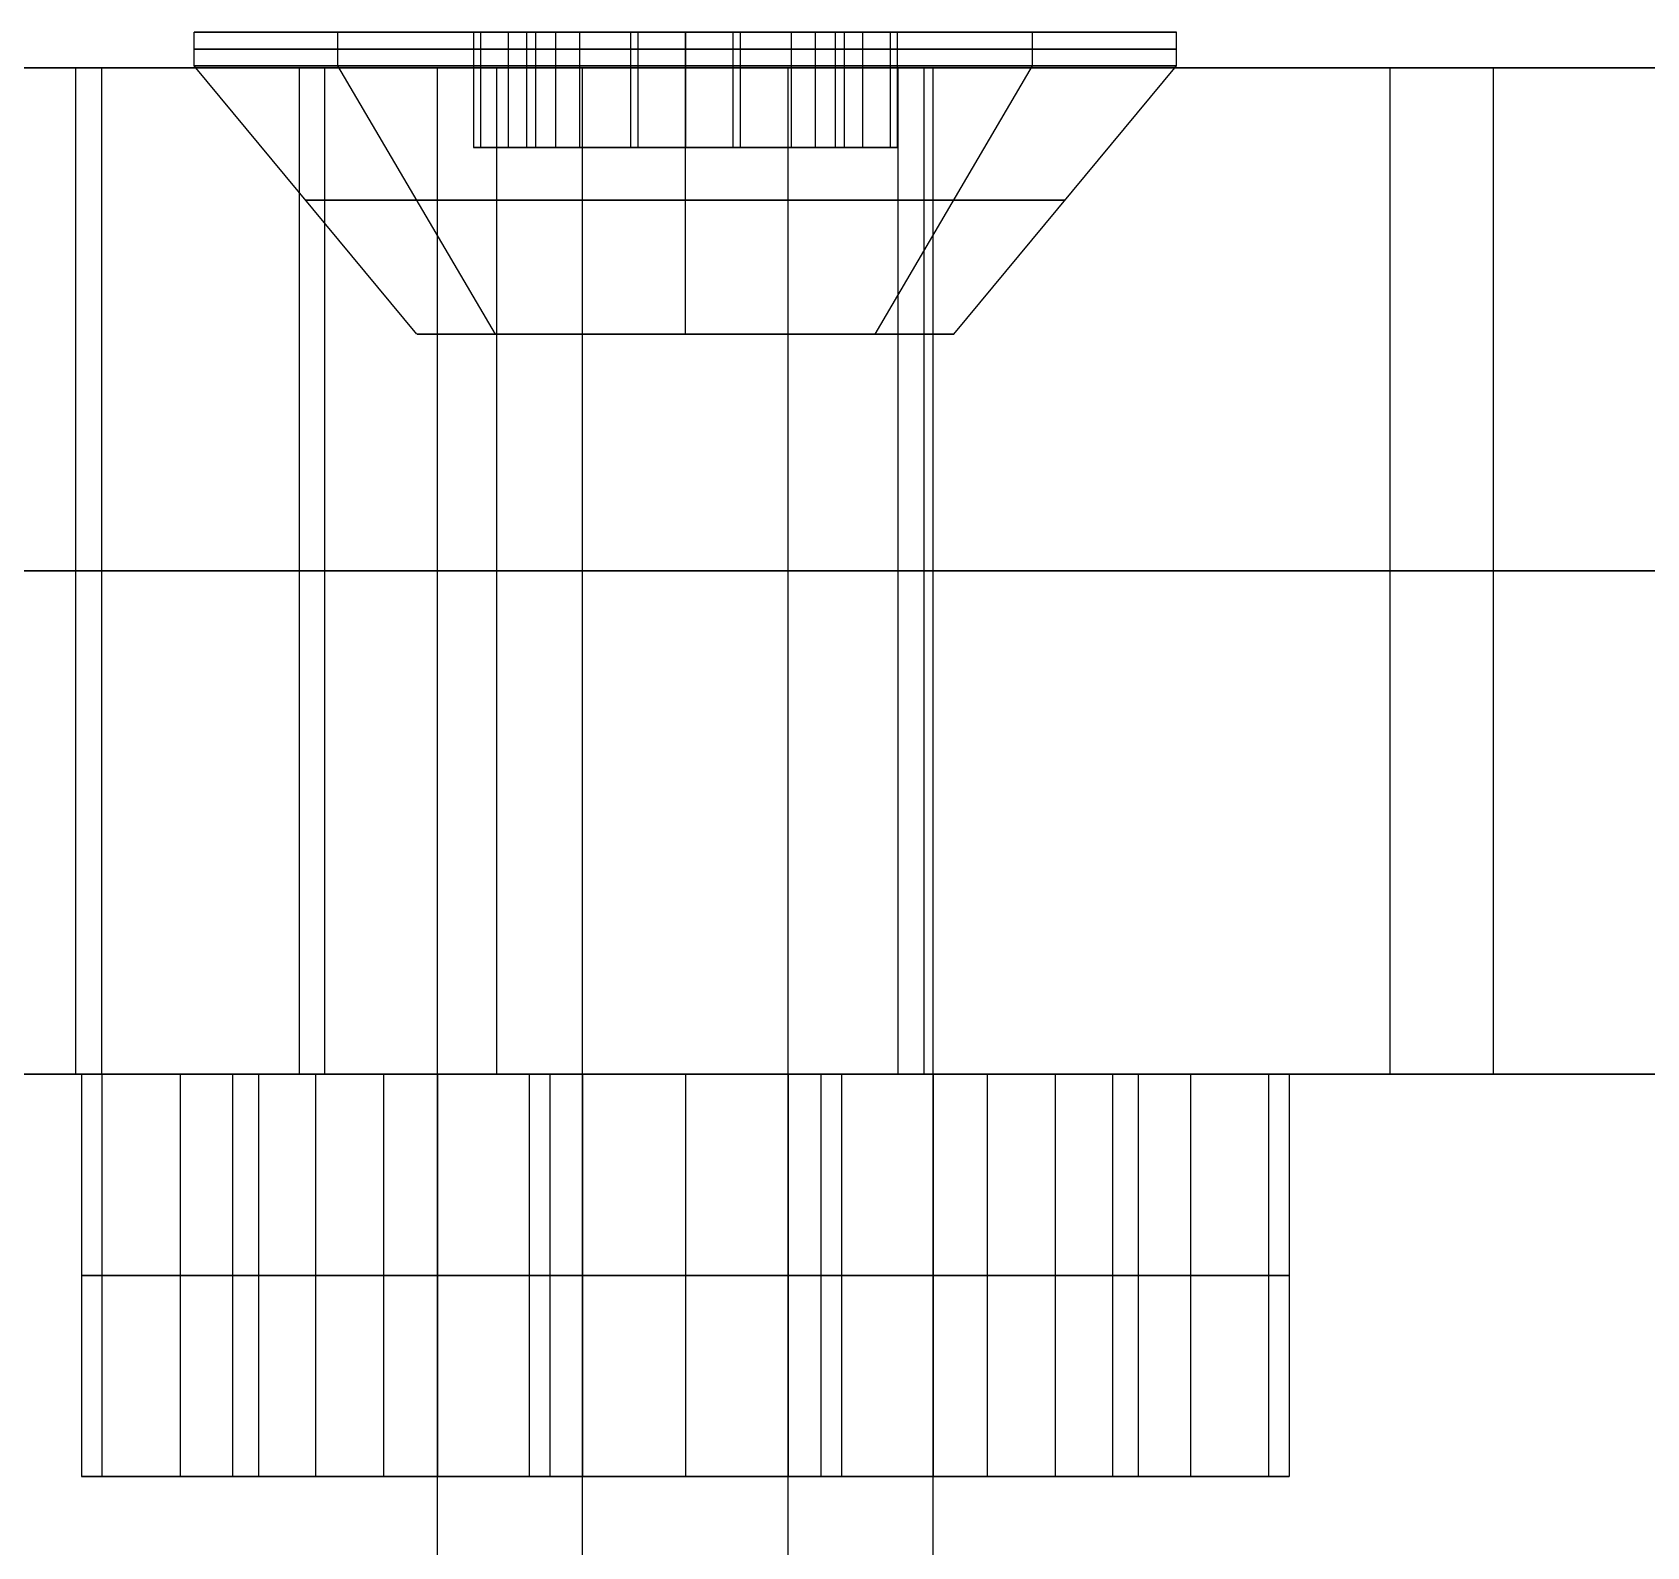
# Model space of a CAD drawing. Header units: millimetres. Extents: x -170 to 170, y -1654 to 210.
# Drawn here: x 39.43 to 63.49, y -35.07 to -12.5 of the extents above; entities that cross this region are included whole.
import ezdxf

# ---------------------------------------------------------------- set-up
doc = ezdxf.new("R2010")
doc.units = ezdxf.units.MM
doc.header["$MEASUREMENT"] = 0
doc.layers.add('V1', color=7, linetype='Continuous', true_color=0x000000)

msp = doc.modelspace()

# ---------------------------------------------------------------- linework, layer by layer
at = {"layer": 'V1'}
for p, q in [((46, -12.5, 373.679), (41.838, -12.5, 373.679)), ((43.982, -12.5, 131.144), (46.925, -12.5, 134.087)), ((43.982, -12.5, 141.497), (47.224, -12.5, 138.255)), ((49.159, -12.5, 366.358), (49.159, -12.5, 370.944)), ((49.159, -12.5, 376.415), (49.159, -12.5, 381)), ((51.093, -12.5, 134.387), (54.335, -12.5, 131.144)), ((51.392, -12.5, 138.554), (54.335, -12.5, 141.497)), ((56.479, -12.5, 373.679), (52.317, -12.5, 373.679)), ((53.619, -13.028, 204), (-53.619, -13.028, 204)), ((45.159, -17, 373.679), (41.838, -13, 373.679)), ((46.33, -17, 139.149), (43.982, -13, 141.497)), ((46.33, -17, 133.492), (43.982, -13, 131.144)), ((49.159, -17, 377.679), (49.159, -13, 381)), ((49.159, -17, 369.679), (49.159, -13, 366.358)), ((51.987, -17, 133.492), (54.335, -13, 131.144)), ((51.987, -17, 139.149), (54.335, -13, 141.497)), ((53.159, -17, 373.679), (56.479, -13, 373.679)), ((46, -14.215, 373.679), (52.317, -14.215, 373.679)), ((51.392, -14.215, 138.554), (46.925, -14.215, 134.087)), ((47.224, -14.215, 138.255), (51.093, -14.215, 134.387)), ((49.159, -14.215, 370.944), (49.159, -14.215, 376.415)), ((-153, -28.028, 25), (153, -28.028, 25)), ((53.619, -28.028, 204), (-53.619, -28.028, 204)), ((40.159, -28.028, 373.679), (45.159, -28.028, 373.679)), ((46.33, -28.028, 133.492), (42.795, -28.028, 129.957)), ((43.647, -28.028, 141.832), (46.33, -28.028, 139.149)), ((49.159, -28.028, 365.885), (49.159, -28.028, 369.679)), ((49.159, -28.028, 377.679), (49.159, -28.028, 381.473)), ((51.987, -28.028, 133.492), (54.67, -28.028, 130.809)), ((55.523, -28.028, 142.685), (51.987, -28.028, 139.149)), ((53.159, -28.028, 373.679), (58.159, -28.028, 373.679)), ((40.159, -34.028, 373.679), (45.159, -34.028, 373.679)), ((46.33, -34.028, 133.492), (42.795, -34.028, 129.957)), ((43.647, -34.028, 141.832), (46.33, -34.028, 139.149)), ((49.159, -34.028, 365.885), (49.159, -34.028, 369.679)), ((49.159, -34.028, 377.679), (49.159, -34.028, 381.473)), ((51.987, -34.028, 133.492), (54.67, -34.028, 130.809)), ((55.523, -34.028, 142.685), (51.987, -34.028, 139.149)), ((53.159, -34.028, 373.679), (58.159, -34.028, 373.679))]:
    msp.add_line(p, q, dxfattribs=at)
at = {"layer": 'V1', "extrusion": (7.68154e-17, 1, -6.67277e-16)}
msp.add_circle((-49.159, 373.679, -13), 7.321, dxfattribs=at)
at = {"layer": 'V1', "extrusion": (-5.26153e-16, 1, 4.17519e-16)}
msp.add_circle((-49.159, 136.321, -13), 7.321, dxfattribs=at)
at = {"layer": 'V1', "extrusion": (7.68154e-17, 1, -6.14523e-16)}
msp.add_circle((-49.159, 373.679, -15), 5.66, dxfattribs=at)
at = {"layer": 'V1', "extrusion": (-6.14523e-16, 1, 6.14523e-16)}
msp.add_circle((-49.159, 136.321, -15), 5.66, dxfattribs=at)
at = {"layer": 'V1', "extrusion": (-1.80234e-17, 1, -9.061e-17)}
for start, end in [(337.5, 225), (225, 337.5)]:
    msp.add_arc((-49.159, 136.321, -17), 4, start, end, dxfattribs=at)
at = {"layer": 'V1', "extrusion": (7.68154e-17, 1, 5.13264e-17)}
for start, end in [(202.5, 90), (90, 202.5)]:
    msp.add_arc((-49.159, 373.679, -17), 4, start, end, dxfattribs=at)
at = {"layer": 'V1'}
for points, weights, knots in [([(49.159, -12.5, 381), (56.479, -12.5, 381), (56.479, -12.5, 373.679), (56.479, -12.5, 366.358), (49.159, -12.5, 366.358), (41.838, -12.5, 366.358), (41.838, -12.5, 373.679), (41.838, -12.5, 381), (49.159, -12.5, 381)], [1, 0.707106781187, 1, 0.707106781187, 1, 0.707106781187, 1, 0.707106781187, 1], [-45.997759, -45.997759, -45.997759, -34.49832, -34.49832, -22.99888, -22.99888, -11.49944, -11.49944, 0, 0, 0]), ([(54.335, -12.5, 131.144), (49.159, -12.5, 125.968), (43.982, -12.5, 131.144), (38.805, -12.5, 136.321), (43.982, -12.5, 141.497), (49.159, -12.5, 146.674), (54.335, -12.5, 141.497), (59.512, -12.5, 136.321), (54.335, -12.5, 131.144)], [1, 0.707106781187, 1, 0.707106781187, 1, 0.707106781187, 1, 0.707106781187, 1], [-45.997759, -45.997759, -45.997759, -34.49832, -34.49832, -22.99888, -22.99888, -11.49944, -11.49944, 0, 0, 0]), ([(49.159, -12.75, 381), (56.479, -12.75, 381), (56.479, -12.75, 373.679), (56.479, -12.75, 366.358), (49.159, -12.75, 366.358), (41.838, -12.75, 366.358), (41.838, -12.75, 373.679), (41.838, -12.75, 381), (49.159, -12.75, 381)], [1, 0.707106781187, 1, 0.707106781187, 1, 0.707106781187, 1, 0.707106781187, 1], [-45.997759, -45.997759, -45.997759, -34.49832, -34.49832, -22.99888, -22.99888, -11.49944, -11.49944, 0, 0, 0]), ([(54.335, -12.75, 131.144), (49.159, -12.75, 125.968), (43.982, -12.75, 131.144), (38.805, -12.75, 136.321), (43.982, -12.75, 141.497), (49.159, -12.75, 146.674), (54.335, -12.75, 141.497), (59.512, -12.75, 136.321), (54.335, -12.75, 131.144)], [1, 0.707106781187, 1, 0.707106781187, 1, 0.707106781187, 1, 0.707106781187, 1], [-45.997759, -45.997759, -45.997759, -34.49832, -34.49832, -22.99888, -22.99888, -11.49944, -11.49944, 0, 0, 0]), ([(153, -13.028, 255), (153, -13.028, 408), (0, -13.028, 408), (-153, -13.028, 408), (-153, -13.028, 255)], [1, 0.707106781187, 1, 0.707106781187, 1], [-1296.663676, -1296.663676, -1296.663676, -1056.331838, -1056.331838, -816, -816, -816]), ([(45.463, -13.028, 134.79), (43.932, -13.028, 138.486), (47.628, -13.028, 140.016), (51.323, -13.028, 141.547), (52.854, -13.028, 137.851), (54.385, -13.028, 134.156), (50.689, -13.028, 132.625), (46.994, -13.028, 131.095), (45.463, -13.028, 134.79)], [1, 0.707106781187, 1, 0.707106781187, 1, 0.707106781187, 1, 0.707106781187, 1], [0, 0, 0, 6.283185, 6.283185, 12.566371, 12.566371, 18.849556, 18.849556, 25.132741, 25.132741, 25.132741]), ([(52.854, -13.028, 372.148), (51.323, -13.028, 368.453), (47.628, -13.028, 369.984), (43.932, -13.028, 371.514), (45.463, -13.028, 375.21), (46.994, -13.028, 378.905), (50.689, -13.028, 377.375), (54.385, -13.028, 375.844), (52.854, -13.028, 372.148)], [0.999999860338, 0.707106851018, 1, 0.707106781187, 1, 0.707106781187, 1, 0.707106851018, 0.999999860338], [0, 0, 0, 6.283185, 6.283185, 12.566371, 12.566371, 18.849557, 18.849557, 25.132741, 25.132741, 25.132741]), ([(46.343, -13.028, 340.751), (48.162, -13.028, 345.141), (52.713, -13.028, 346.504), (57.265, -13.028, 347.867), (61.196, -13.028, 345.2)], [0.999999953857, 0.903232128428, 1, 0.903232128428, 0.999999953857], [-31.498725, -31.498725, -31.498725, -22.627643, -22.627643, -13.75656, -13.75656, -13.75656]), ([(61.196, -13.028, 164.8), (57.265, -13.028, 162.133), (52.713, -13.028, 163.496), (48.162, -13.028, 164.859), (46.343, -13.028, 169.249)], [1, 0.903232105356, 1, 0.903232128428, 0.999999953857], [27.506203, 27.506203, 27.506203, 36.377286, 36.377286, 45.248368, 45.248368, 45.248368]), ([(153, -20.528, 255), (153, -20.528, 408), (0, -20.528, 408), (-153, -20.528, 408), (-153, -20.528, 255)], [1, 0.707106781187, 1, 0.707106781187, 1], [-1296.663676, -1296.663676, -1296.663676, -1056.331838, -1056.331838, -816, -816, -816]), ([(153, -28.028, 255), (153, -28.028, 408), (0, -28.028, 408), (-153, -28.028, 408), (-153, -28.028, 255)], [1, 0.707106781187, 1, 0.707106781187, 1], [-1296.663676, -1296.663676, -1296.663676, -1056.331838, -1056.331838, -816, -816, -816]), ([(52.854, -28.028, 372.148), (54.385, -28.028, 375.844), (50.689, -28.028, 377.375), (46.994, -28.028, 378.905), (45.463, -28.028, 375.21), (43.932, -28.028, 371.514), (47.628, -28.028, 369.984), (51.323, -28.028, 368.453), (52.854, -28.028, 372.148)], [0.999999860338, 0.707106851018, 1, 0.707106781187, 1, 0.707106781187, 1, 0.707106851018, 0.999999860338], [-25.132741, -25.132741, -25.132741, -18.849557, -18.849557, -12.566371, -12.566371, -6.283185, -6.283185, 0, 0, 0]), ([(45.463, -28.028, 134.79), (46.994, -28.028, 131.095), (50.689, -28.028, 132.625), (54.385, -28.028, 134.156), (52.854, -28.028, 137.852), (51.323, -28.028, 141.547), (47.628, -28.028, 140.016), (43.932, -28.028, 138.486), (45.463, -28.028, 134.79)], [0.999999860338, 0.707106851018, 1, 0.707106781187, 1, 0.707106781187, 1, 0.707106851018, 0.999999860338], [-25.132741, -25.132741, -25.132741, -18.849557, -18.849557, -12.566371, -12.566371, -6.283185, -6.283185, 0, 0, 0]), ([(45.463, -28.028, 134.79), (43.932, -28.028, 138.486), (47.628, -28.028, 140.016), (51.323, -28.028, 141.547), (52.854, -28.028, 137.851), (54.385, -28.028, 134.156), (50.689, -28.028, 132.625), (46.994, -28.028, 131.095), (45.463, -28.028, 134.79)], [1, 0.707106781187, 1, 0.707106781187, 1, 0.707106781187, 1, 0.707106781187, 1], [0, 0, 0, 6.283185, 6.283185, 12.566371, 12.566371, 18.849556, 18.849556, 25.132741, 25.132741, 25.132741]), ([(52.854, -28.028, 372.148), (51.323, -28.028, 368.453), (47.628, -28.028, 369.984), (43.932, -28.028, 371.514), (45.463, -28.028, 375.21), (46.994, -28.028, 378.905), (50.689, -28.028, 377.375), (54.385, -28.028, 375.844), (52.854, -28.028, 372.148)], [0.999999860338, 0.707106851018, 1, 0.707106781187, 1, 0.707106781187, 1, 0.707106851018, 0.999999860338], [0, 0, 0, 6.283185, 6.283185, 12.566371, 12.566371, 18.849557, 18.849557, 25.132741, 25.132741, 25.132741]), ([(46.343, -28.028, 340.751), (48.162, -28.028, 345.141), (52.713, -28.028, 346.504), (57.265, -28.028, 347.867), (61.196, -28.028, 345.2)], [0.999999953857, 0.903232128428, 1, 0.903232105356, 1], [-31.498725, -31.498725, -31.498725, -22.627644, -22.627644, -13.75656, -13.75656, -13.75656]), ([(61.196, -28.028, 164.8), (57.265, -28.028, 162.133), (52.713, -28.028, 163.496), (48.162, -28.028, 164.859), (46.343, -28.028, 169.249)], [1, 0.903232105356, 1, 0.903232128428, 0.999999953857], [27.506203, 27.506203, 27.506203, 36.377286, 36.377286, 45.248368, 45.248368, 45.248368]), ([(52.854, -34.028, 372.148), (54.385, -34.028, 375.844), (50.689, -34.028, 377.375), (46.994, -34.028, 378.905), (45.463, -34.028, 375.21), (43.932, -34.028, 371.514), (47.628, -34.028, 369.984), (51.323, -34.028, 368.453), (52.854, -34.028, 372.148)], [1, 0.707106781187, 1, 0.707106781187, 1, 0.707106781187, 1, 0.707106781187, 1], [-25.132741, -25.132741, -25.132741, -18.849556, -18.849556, -12.566371, -12.566371, -6.283185, -6.283185, 0, 0, 0]), ([(45.463, -34.028, 134.79), (46.994, -34.028, 131.095), (50.689, -34.028, 132.625), (54.385, -34.028, 134.156), (52.854, -34.028, 137.852), (51.323, -34.028, 141.547), (47.628, -34.028, 140.016), (43.932, -34.028, 138.486), (45.463, -34.028, 134.79)], [1, 0.707106781187, 1, 0.707106781187, 1, 0.707106781187, 1, 0.707106781187, 1], [-25.132741, -25.132741, -25.132741, -18.849556, -18.849556, -12.566371, -12.566371, -6.283185, -6.283185, 0, 0, 0])]:
    msp.add_rational_spline(points, weights, degree=2, knots=knots, dxfattribs=at)
for points in [[(41.838, -13, 373.679), (41.838, -12.75, 373.679), (41.838, -12.5, 373.679)], [(43.982, -13, 131.144), (43.982, -12.75, 131.144), (43.982, -12.5, 131.144)], [(43.982, -13, 141.497), (43.982, -12.75, 141.497), (43.982, -12.5, 141.497)], [(47.579, -12.5, 376.415), (46.79, -12.5, 375.047), (46, -12.5, 373.679)], [(46, -12.5, 373.679), (46.79, -12.5, 372.312), (47.579, -12.5, 370.944)], [(46, -12.5, 373.679), (46, -13.358, 373.679), (46, -14.215, 373.679)], [(48.341, -12.5, 139.372), (47.224, -12.5, 138.255), (46.108, -12.5, 137.138)], [(46.108, -12.5, 137.138), (46.516, -12.5, 135.613), (46.925, -12.5, 134.087)], [(46.108, -12.5, 137.138), (46.108, -13.358, 137.138), (46.108, -14.215, 137.138)], [(46.516, -12.5, 135.613), (46.516, -13.358, 135.613), (46.516, -14.215, 135.613)], [(46.79, -12.5, 375.047), (46.79, -13.358, 375.047), (46.79, -14.215, 375.047)], [(46.79, -12.5, 372.312), (46.79, -13.358, 372.312), (46.79, -14.215, 372.312)], [(46.925, -12.5, 134.087), (48.451, -12.5, 133.679), (49.976, -12.5, 133.27)], [(46.925, -12.5, 134.087), (46.925, -13.358, 134.087), (46.925, -14.215, 134.087)], [(47.224, -12.5, 138.255), (47.224, -13.358, 138.255), (47.224, -14.215, 138.255)], [(50.738, -12.5, 376.415), (49.159, -12.5, 376.415), (47.579, -12.5, 376.415)], [(47.579, -12.5, 370.944), (49.159, -12.5, 370.944), (50.738, -12.5, 370.944)], [(47.579, -12.5, 376.415), (47.579, -13.358, 376.415), (47.579, -14.215, 376.415)], [(47.579, -12.5, 370.944), (47.579, -13.358, 370.944), (47.579, -14.215, 370.944)], [(51.392, -12.5, 138.554), (49.867, -12.5, 138.963), (48.341, -12.5, 139.372)], [(48.341, -12.5, 139.372), (48.341, -13.358, 139.372), (48.341, -14.215, 139.372)], [(48.451, -12.5, 133.679), (48.451, -13.358, 133.679), (48.451, -14.215, 133.679)], [(49.159, -13, 381), (49.159, -12.75, 381), (49.159, -12.5, 381)], [(49.159, -13, 366.358), (49.159, -12.75, 366.358), (49.159, -12.5, 366.358)], [(49.159, -12.5, 376.415), (49.159, -13.358, 376.415), (49.159, -14.215, 376.415)], [(49.159, -12.5, 370.944), (49.159, -13.358, 370.944), (49.159, -14.215, 370.944)], [(49.867, -12.5, 138.963), (49.867, -13.358, 138.963), (49.867, -14.215, 138.963)], [(49.976, -12.5, 133.27), (51.093, -12.5, 134.387), (52.21, -12.5, 135.503)], [(49.976, -12.5, 133.27), (49.976, -13.358, 133.27), (49.976, -14.215, 133.27)], [(52.317, -12.5, 373.679), (51.527, -12.5, 375.047), (50.738, -12.5, 376.415)], [(50.738, -12.5, 370.944), (51.527, -12.5, 372.312), (52.317, -12.5, 373.679)], [(50.738, -12.5, 376.415), (50.738, -13.358, 376.415), (50.738, -14.215, 376.415)], [(50.738, -12.5, 370.944), (50.738, -13.358, 370.944), (50.738, -14.215, 370.944)], [(51.093, -12.5, 134.387), (51.093, -13.358, 134.387), (51.093, -14.215, 134.387)], [(52.21, -12.5, 135.503), (51.801, -12.5, 137.029), (51.392, -12.5, 138.554)], [(51.392, -12.5, 138.554), (51.392, -13.358, 138.554), (51.392, -14.215, 138.554)], [(51.527, -12.5, 375.047), (51.527, -13.358, 375.047), (51.527, -14.215, 375.047)], [(51.527, -12.5, 372.312), (51.527, -13.358, 372.312), (51.527, -14.215, 372.312)], [(51.801, -12.5, 137.029), (51.801, -13.358, 137.029), (51.801, -14.215, 137.029)], [(52.21, -12.5, 135.503), (52.21, -13.358, 135.503), (52.21, -14.215, 135.503)], [(52.317, -12.5, 373.679), (52.317, -13.358, 373.679), (52.317, -14.215, 373.679)], [(54.335, -13, 131.144), (54.335, -12.75, 131.144), (54.335, -12.5, 131.144)], [(54.335, -13, 141.497), (54.335, -12.75, 141.497), (54.335, -12.5, 141.497)], [(56.479, -13, 373.679), (56.479, -12.75, 373.679), (56.479, -12.5, 373.679)], [(-153, -13.028), (0, -13.028), (153, -13.028)], [(153, -13.028, -15), (0, -13.028, -15), (-153, -13.028, -15)], [(153, -13.028), (0, -13.028), (-153, -13.028)], [(153, -13.028, -7.5), (0, -13.028, -7.5), (-153, -13.028, -7.5)], [(40.068, -13.028, 320.029), (40.068, -20.528, 320.029), (40.068, -28.028, 320.029)], [(40.068, -13.028, 189.971), (40.068, -20.528, 189.971), (40.068, -28.028, 189.971)], [(40.46, -13.028, 326.547), (43.402, -13.028, 333.649), (46.343, -13.028, 340.751)], [(40.46, -13.028, 326.547), (40.46, -20.528, 326.547), (40.46, -28.028, 326.547)], [(46.343, -13.028, 169.249), (43.402, -13.028, 176.351), (40.46, -13.028, 183.453)], [(40.46, -13.028, 183.453), (40.46, -20.528, 183.453), (40.46, -28.028, 183.453)], [(43.402, -13.028, 333.649), (43.402, -20.528, 333.649), (43.402, -28.028, 333.649)], [(43.402, -13.028, 176.351), (43.402, -20.528, 176.351), (43.402, -28.028, 176.351)], [(43.782, -13.028, 314.658), (43.782, -20.528, 314.658), (43.782, -28.028, 314.658)], [(43.782, -13.028, 195.342), (43.782, -20.528, 195.342), (43.782, -28.028, 195.342)], [(45.463, -28.028, 134.79), (45.463, -20.528, 134.79), (45.463, -13.028, 134.79)], [(45.463, -28.028, 375.21), (45.463, -20.528, 375.21), (45.463, -13.028, 375.21)], [(46.343, -13.028, 340.751), (46.343, -20.528, 340.751), (46.343, -28.028, 340.751)], [(46.343, -13.028, 169.249), (46.343, -20.528, 169.249), (46.343, -28.028, 169.249)], [(47.628, -28.028, 140.016), (47.628, -20.528, 140.016), (47.628, -13.028, 140.016)], [(47.628, -28.028, 369.984), (47.628, -20.528, 369.984), (47.628, -13.028, 369.984)], [(50.689, -28.028, 132.625), (50.689, -20.528, 132.625), (50.689, -13.028, 132.625)], [(50.689, -28.028, 377.375), (50.689, -20.528, 377.375), (50.689, -13.028, 377.375)], [(52.326, -13.028, 307.326), (52.326, -20.528, 307.326), (52.326, -28.028, 307.326)], [(52.326, -13.028, 202.674), (52.326, -20.528, 202.674), (52.326, -28.028, 202.674)], [(52.713, -13.028, 346.504), (52.713, -20.528, 346.504), (52.713, -28.028, 346.504)], [(52.713, -13.028, 163.496), (52.713, -20.528, 163.496), (52.713, -28.028, 163.496)], [(52.854, -28.028, 372.148), (52.854, -20.528, 372.148), (52.854, -13.028, 372.148)], [(52.854, -28.028, 137.851), (52.854, -20.528, 137.851), (52.854, -13.028, 137.851)], [(59.658, -13.028, 298.782), (59.658, -20.528, 298.782), (59.658, -28.028, 298.782)], [(59.658, -13.028, 211.218), (59.658, -20.528, 211.218), (59.658, -28.028, 211.218)], [(61.196, -13.028, 345.2), (61.196, -20.528, 345.2), (61.196, -28.028, 345.2)], [(61.196, -13.028, 164.8), (61.196, -20.528, 164.8), (61.196, -28.028, 164.8)], [(47.579, -14.215, 376.415), (46.79, -14.215, 375.047), (46, -14.215, 373.679)], [(46, -14.215, 373.679), (46.79, -14.215, 372.312), (47.579, -14.215, 370.944)], [(48.341, -14.215, 139.372), (47.224, -14.215, 138.255), (46.108, -14.215, 137.138)], [(46.108, -14.215, 137.138), (46.516, -14.215, 135.613), (46.925, -14.215, 134.087)], [(46.925, -14.215, 134.087), (48.451, -14.215, 133.679), (49.976, -14.215, 133.27)], [(50.738, -14.215, 376.415), (49.159, -14.215, 376.415), (47.579, -14.215, 376.415)], [(47.579, -14.215, 370.944), (49.159, -14.215, 370.944), (50.738, -14.215, 370.944)], [(51.392, -14.215, 138.554), (49.867, -14.215, 138.963), (48.341, -14.215, 139.372)], [(49.976, -14.215, 133.27), (51.093, -14.215, 134.387), (52.21, -14.215, 135.503)], [(52.317, -14.215, 373.679), (51.527, -14.215, 375.047), (50.738, -14.215, 376.415)], [(50.738, -14.215, 370.944), (51.527, -14.215, 372.312), (52.317, -14.215, 373.679)], [(52.21, -14.215, 135.503), (51.801, -14.215, 137.029), (51.392, -14.215, 138.554)], [(45.463, -81.215, 375.21), (45.463, -49.107, 375.21), (45.463, -17, 375.21)], [(45.463, -81.215, 134.79), (45.463, -49.107, 134.79), (45.463, -17, 134.79)], [(47.628, -81.215, 369.984), (47.628, -49.107, 369.984), (47.628, -17, 369.984)], [(47.628, -81.215, 140.016), (47.628, -49.107, 140.016), (47.628, -17, 140.016)], [(50.689, -81.215, 377.375), (50.689, -49.107, 377.375), (50.689, -17, 377.375)], [(50.689, -81.215, 132.625), (50.689, -49.107, 132.625), (50.689, -17, 132.625)], [(52.854, -81.215, 372.148), (52.854, -49.107, 372.148), (52.854, -17, 372.148)], [(52.854, -81.215, 137.852), (52.854, -49.107, 137.852), (52.854, -17, 137.852)], [(-153, -20.528), (0, -20.528), (153, -20.528)], [(-153, -28.028), (0, -28.028), (153, -28.028)], [(153, -28.028, 50), (0, -28.028, 50), (-153, -28.028, 50)], [(-153, -28.028), (0, -28.028), (153, -28.028)], [(44.659, -28.028, 365.885), (42.409, -28.028, 369.782), (40.159, -28.028, 373.679)], [(40.159, -28.028, 373.679), (40.159, -31.028, 373.679), (40.159, -34.028, 373.679)], [(40.159, -28.028, 373.679), (42.409, -28.028, 377.576), (44.659, -28.028, 381.473)], [(40.46, -28.028, 326.547), (43.402, -28.028, 333.649), (46.343, -28.028, 340.751)], [(46.343, -28.028, 169.249), (43.402, -28.028, 176.351), (40.46, -28.028, 183.453)], [(42.795, -28.028, 129.957), (41.63, -28.028, 134.303), (40.465, -28.028, 138.65)], [(40.465, -28.028, 138.65), (40.465, -31.028, 138.65), (40.465, -34.028, 138.65)], [(40.465, -28.028, 138.65), (43.647, -28.028, 141.832), (46.829, -28.028, 145.014)], [(41.63, -28.028, 134.303), (41.63, -31.028, 134.303), (41.63, -34.028, 134.303)], [(42.409, -28.028, 369.782), (42.409, -31.028, 369.782), (42.409, -34.028, 369.782)], [(42.409, -28.028, 377.576), (42.409, -31.028, 377.576), (42.409, -34.028, 377.576)], [(42.795, -28.028, 129.957), (42.795, -31.028, 129.957), (42.795, -34.028, 129.957)], [(51.488, -28.028, 127.627), (47.141, -28.028, 128.792), (42.795, -28.028, 129.957)], [(43.647, -28.028, 141.832), (43.647, -31.028, 141.832), (43.647, -34.028, 141.832)], [(53.659, -28.028, 365.885), (49.159, -28.028, 365.885), (44.659, -28.028, 365.885)], [(44.659, -28.028, 365.885), (44.659, -31.028, 365.885), (44.659, -34.028, 365.885)], [(44.659, -28.028, 381.473), (44.659, -31.028, 381.473), (44.659, -34.028, 381.473)], [(44.659, -28.028, 381.473), (49.159, -28.028, 381.473), (53.659, -28.028, 381.473)], [(45.463, -28.028, 375.21), (45.463, -31.028, 375.21), (45.463, -34.028, 375.21)], [(45.463, -28.028, 134.79), (45.463, -31.028, 134.79), (45.463, -34.028, 134.79)], [(46.829, -28.028, 145.014), (46.829, -31.028, 145.014), (46.829, -34.028, 145.014)], [(46.829, -28.028, 145.014), (51.176, -28.028, 143.849), (55.523, -28.028, 142.685)], [(47.141, -28.028, 128.792), (47.141, -31.028, 128.792), (47.141, -34.028, 128.792)], [(47.628, -28.028, 369.984), (47.628, -31.028, 369.984), (47.628, -34.028, 369.984)], [(47.628, -28.028, 140.016), (47.628, -31.028, 140.016), (47.628, -34.028, 140.016)], [(49.159, -28.028, 365.885), (49.159, -31.028, 365.885), (49.159, -34.028, 365.885)], [(49.159, -28.028, 381.473), (49.159, -31.028, 381.473), (49.159, -34.028, 381.473)], [(50.689, -28.028, 377.375), (50.689, -31.028, 377.375), (50.689, -34.028, 377.375)], [(50.689, -28.028, 132.625), (50.689, -31.028, 132.625), (50.689, -34.028, 132.625)], [(51.176, -28.028, 143.849), (51.176, -31.028, 143.849), (51.176, -34.028, 143.849)], [(57.852, -28.028, 133.991), (54.67, -28.028, 130.809), (51.488, -28.028, 127.627)], [(51.488, -28.028, 127.627), (51.488, -31.028, 127.627), (51.488, -34.028, 127.627)], [(52.854, -28.028, 372.148), (52.854, -31.028, 372.148), (52.854, -34.028, 372.148)], [(52.854, -28.028, 137.852), (52.854, -31.028, 137.852), (52.854, -34.028, 137.852)], [(58.159, -28.028, 373.679), (55.909, -28.028, 369.782), (53.659, -28.028, 365.885)], [(53.659, -28.028, 365.885), (53.659, -31.028, 365.885), (53.659, -34.028, 365.885)], [(53.659, -28.028, 381.473), (53.659, -31.028, 381.473), (53.659, -34.028, 381.473)], [(53.659, -28.028, 381.473), (55.909, -28.028, 377.576), (58.159, -28.028, 373.679)], [(54.67, -28.028, 130.809), (54.67, -31.028, 130.809), (54.67, -34.028, 130.809)], [(55.523, -28.028, 142.685), (55.523, -31.028, 142.685), (55.523, -34.028, 142.685)], [(55.523, -28.028, 142.685), (56.687, -28.028, 138.338), (57.852, -28.028, 133.991)], [(55.909, -28.028, 369.782), (55.909, -31.028, 369.782), (55.909, -34.028, 369.782)], [(55.909, -28.028, 377.576), (55.909, -31.028, 377.576), (55.909, -34.028, 377.576)], [(56.687, -28.028, 138.338), (56.687, -31.028, 138.338), (56.687, -34.028, 138.338)], [(57.852, -28.028, 133.991), (57.852, -31.028, 133.991), (57.852, -34.028, 133.991)], [(58.159, -28.028, 373.679), (58.159, -31.028, 373.679), (58.159, -34.028, 373.679)], [(44.659, -31.028, 365.885), (42.409, -31.028, 369.782), (40.159, -31.028, 373.679)], [(40.159, -31.028, 373.679), (42.409, -31.028, 377.576), (44.659, -31.028, 381.473)], [(42.795, -31.028, 129.957), (41.63, -31.028, 134.303), (40.465, -31.028, 138.65)], [(40.465, -31.028, 138.65), (43.647, -31.028, 141.832), (46.829, -31.028, 145.014)], [(51.488, -31.028, 127.627), (47.141, -31.028, 128.792), (42.795, -31.028, 129.957)], [(53.659, -31.028, 365.885), (49.159, -31.028, 365.885), (44.659, -31.028, 365.885)], [(44.659, -31.028, 381.473), (49.159, -31.028, 381.473), (53.659, -31.028, 381.473)], [(46.829, -31.028, 145.014), (51.176, -31.028, 143.849), (55.523, -31.028, 142.685)], [(57.852, -31.028, 133.991), (54.67, -31.028, 130.809), (51.488, -31.028, 127.627)], [(58.159, -31.028, 373.679), (55.909, -31.028, 369.782), (53.659, -31.028, 365.885)], [(53.659, -31.028, 381.473), (55.909, -31.028, 377.576), (58.159, -31.028, 373.679)], [(55.523, -31.028, 142.685), (56.687, -31.028, 138.338), (57.852, -31.028, 133.991)], [(44.659, -34.028, 365.885), (42.409, -34.028, 369.782), (40.159, -34.028, 373.679)], [(40.159, -34.028, 373.679), (42.409, -34.028, 377.576), (44.659, -34.028, 381.473)], [(42.795, -34.028, 129.957), (41.63, -34.028, 134.303), (40.465, -34.028, 138.65)], [(40.465, -34.028, 138.65), (43.647, -34.028, 141.832), (46.829, -34.028, 145.014)], [(51.488, -34.028, 127.627), (47.141, -34.028, 128.792), (42.795, -34.028, 129.957)], [(53.659, -34.028, 365.885), (49.159, -34.028, 365.885), (44.659, -34.028, 365.885)], [(44.659, -34.028, 381.473), (49.159, -34.028, 381.473), (53.659, -34.028, 381.473)], [(46.829, -34.028, 145.014), (51.176, -34.028, 143.849), (55.523, -34.028, 142.685)], [(57.852, -34.028, 133.991), (54.67, -34.028, 130.809), (51.488, -34.028, 127.627)], [(58.159, -34.028, 373.679), (55.909, -34.028, 369.782), (53.659, -34.028, 365.885)], [(53.659, -34.028, 381.473), (55.909, -34.028, 377.576), (58.159, -34.028, 373.679)], [(55.523, -34.028, 142.685), (56.687, -34.028, 138.338), (57.852, -34.028, 133.991)]]:
    msp.add_open_spline(points, degree=2, dxfattribs=at)
for points, weights in [([(43.782, -13.028, 314.658), (37.458, -13.028, 319.3), (40.46, -13.028, 326.547)], [0.999999898336, 0.786795894133, 0.999999898336]), ([(40.46, -13.028, 183.453), (37.458, -13.028, 190.7), (43.782, -13.028, 195.342)], [0.999999898336, 0.786795894133, 0.999999898336]), ([(59.658, -13.028, 298.782), (52.939, -13.028, 307.939), (43.782, -13.028, 314.658)], [1, 0.988425555249, 1]), ([(43.782, -13.028, 195.342), (52.939, -13.028, 202.061), (59.658, -13.028, 211.218)], [1, 0.988425558009, 0.999999994481]), ([(71.547, -13.028, 295.46), (64.3, -13.028, 292.458), (59.658, -13.028, 298.782)], [0.999999898336, 0.786795894133, 0.999999898336]), ([(59.658, -13.028, 211.218), (64.3, -13.028, 217.542), (71.547, -13.028, 214.54)], [1, 0.786795843301, 0.999999898336]), ([(61.196, -13.028, 345.2), (78.476, -13.028, 333.476), (90.2, -13.028, 316.196)], [0.999999991484, 0.982140206996, 0.999999991484]), ([(90.2, -13.028, 193.804), (78.476, -13.028, 176.524), (61.196, -13.028, 164.8)], [0.999999991484, 0.982140206996, 0.999999991484]), ([(43.782, -28.028, 314.658), (37.458, -28.028, 319.3), (40.46, -28.028, 326.547)], [0.999999898336, 0.786795894133, 0.999999898336]), ([(40.46, -28.028, 183.453), (37.458, -28.028, 190.7), (43.782, -28.028, 195.342)], [0.999999898336, 0.786795894133, 0.999999898336]), ([(59.658, -28.028, 298.782), (52.939, -28.028, 307.939), (43.782, -28.028, 314.658)], [1, 0.988425555249, 1]), ([(43.782, -28.028, 195.342), (52.939, -28.028, 202.061), (59.658, -28.028, 211.218)], [1, 0.988425555249, 1]), ([(71.547, -28.028, 295.46), (64.3, -28.028, 292.458), (59.658, -28.028, 298.782)], [0.999999898336, 0.786795894133, 0.999999898336]), ([(59.658, -28.028, 211.218), (64.3, -28.028, 217.542), (71.547, -28.028, 214.54)], [1, 0.786795843301, 0.999999898336]), ([(61.196, -28.028, 345.2), (78.476, -28.028, 333.476), (90.2, -28.028, 316.196)], [1, 0.98214019848, 1]), ([(90.2, -28.028, 193.804), (78.476, -28.028, 176.524), (61.196, -28.028, 164.8)], [1, 0.98214019848, 1])]:
    msp.add_rational_spline(points, weights, degree=2, dxfattribs=at)

doc.saveas('drawing.dxf')
